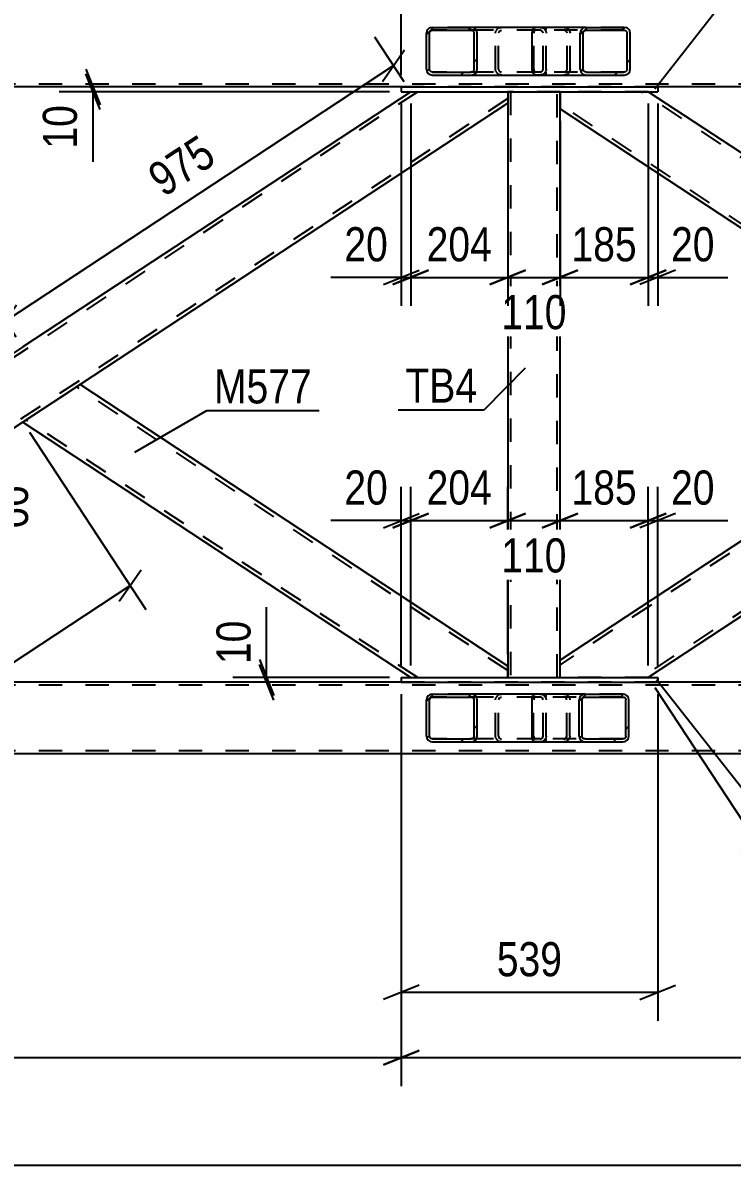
# Model space of a CAD drawing. Header units: millimetres. Extents: x -808 to 381, y -747 to 94.
# Drawn here: x -227 to -167.4, y -474.7 to -378.7 of the extents above; entities that cross this region are included whole.
import ezdxf

# ---------------------------------------------------------------- set-up
doc = ezdxf.new("R2010")
doc.units = ezdxf.units.MM
doc.linetypes.add('DXK_LINE_DOT2', pattern=[3.9198, 1.9599, -1.9599])
doc.styles.add('Arial Narrow', font='ARIALN.TTF', dxfattribs={"height": 0.2})

# ---------------------------------------------------------------- blocks, each defined once
blk = doc.blocks.new('Part-232923327-73537 - 73514')
at = {"color": 7, "linetype": 'DXK_LINE_DOT2'}
for p, q in [((-108.692, -384.524), (-181.86, -432.652)), ((-100.248, -384.524), (-175.044, -433.723)), ((-99.666, -384.524), (-109.274, -384.524)), ((-141.868, -405.964), (-146.672, -409.123)), ((-137.064, -409.123), (-141.868, -412.283)), ((-181.86, -433.723), (-181.86, -432.269)), ((-174.462, -433.723), (-181.86, -433.723))]:
    blk.add_line(p, q, dxfattribs=at)
at = {"color": 2, "linetype": 'Continuous'}
for p, q in [((-109.274, -384.524), (-141.868, -405.964)), ((-99.666, -384.524), (-137.064, -409.123)), ((-146.672, -409.123), (-181.86, -432.269)), ((-141.868, -412.283), (-174.462, -433.723))]:
    blk.add_line(p, q, dxfattribs=at)
blk = doc.blocks.new('Part-232923327-73517 - 73514')
at = {"linetype": 'Continuous'}
h = blk.add_hatch(dxfattribs=at)
h.set_pattern_fill('', scale=0.7, style=0, pattern_type=0)
h.set_pattern_definition([(45, (-180.129, -382.8273), (-1.57154, 1.57154), [])])
h.paths.add_polyline_path([(-180.167, -382.644), (-180.129, -382.827), (-180.02, -382.983), (-179.857, -383.087), (-179.664, -383.124), (-176.475, -383.124), (-176.282, -383.087), (-176.119, -382.983), (-176.009, -382.827), (-175.971, -382.644), (-175.971, -379.604), (-176.009, -379.42), (-176.119, -379.264), (-176.282, -379.16), (-176.475, -379.124), (-179.664, -379.124), (-179.857, -379.16), (-180.02, -379.264), (-180.129, -379.42), (-180.167, -379.604)])
h.paths.add_polyline_path([(-179.896, -379.512), (-179.842, -379.434), (-179.76, -379.382), (-179.664, -379.364), (-176.475, -379.364), (-176.378, -379.382), (-176.297, -379.434), (-176.242, -379.512), (-176.223, -379.604), (-176.223, -382.644), (-176.242, -382.735), (-176.297, -382.813), (-176.378, -382.865), (-176.475, -382.884), (-179.664, -382.884), (-179.76, -382.865), (-179.842, -382.813), (-179.896, -382.735), (-179.916, -382.644), (-179.916, -379.604)])
at = {"color": 2, "linetype": 'Continuous'}
for p, q in [((-184.201, -379.604), (-184.181, -379.42)), ((-184.201, -382.644), (-184.201, -379.604)), ((-184.181, -379.42), (-184.123, -379.264)), ((-184.123, -379.264), (-184.035, -379.16)), ((-184.035, -379.16), (-183.932, -379.124)), ((-179.664, -379.124), (-183.932, -379.124)), ((-180.129, -379.42), (-180.167, -379.604)), ((-180.167, -382.644), (-180.167, -379.604)), ((-179.916, -379.604), (-179.896, -379.512)), ((-179.916, -382.644), (-179.916, -379.604)), ((-179.896, -379.512), (-179.842, -379.434)), ((-179.664, -379.124), (-179.857, -379.16)), ((-179.842, -379.434), (-179.76, -379.382)), ((-179.76, -379.382), (-179.664, -379.364)), ((-179.664, -379.124), (-176.475, -379.124)), ((-179.664, -379.364), (-176.475, -379.364)), ((-176.282, -379.16), (-176.475, -379.124)), ((-176.475, -379.364), (-176.378, -379.382)), ((-176.378, -379.382), (-176.297, -379.434)), ((-176.297, -379.434), (-176.242, -379.512)), ((-176.242, -379.512), (-176.223, -379.604)), ((-176.223, -382.644), (-176.223, -379.604)), ((-175.971, -379.604), (-176.009, -379.42)), ((-175.971, -382.644), (-175.971, -379.604)), ((-184.181, -382.827), (-184.201, -382.644)), ((-180.167, -382.644), (-180.129, -382.827)), ((-179.896, -382.735), (-179.916, -382.644)), ((-179.842, -382.813), (-179.896, -382.735)), ((-176.242, -382.735), (-176.297, -382.813)), ((-176.223, -382.644), (-176.242, -382.735)), ((-176.009, -382.827), (-175.971, -382.644)), ((-184.123, -382.983), (-184.181, -382.827)), ((-184.035, -383.087), (-184.123, -382.983)), ((-183.932, -383.124), (-184.035, -383.087)), ((-183.932, -383.124), (-179.664, -383.124)), ((-179.857, -383.087), (-179.664, -383.124)), ((-179.76, -382.865), (-179.842, -382.813)), ((-179.664, -382.884), (-179.76, -382.865)), ((-179.664, -382.884), (-176.475, -382.884)), ((-179.664, -383.124), (-176.475, -383.124)), ((-176.378, -382.865), (-176.475, -382.884)), ((-176.475, -383.124), (-176.282, -383.087)), ((-176.297, -382.813), (-176.378, -382.865))]:
    blk.add_line(p, q, dxfattribs=at)
at = {"color": 7, "linetype": 'DXK_LINE_DOT2'}
for p, q in [((-184.057, -379.512), (-184.067, -379.604)), ((-184.067, -382.644), (-184.067, -379.604)), ((-184.028, -379.434), (-184.057, -379.512)), ((-183.984, -379.382), (-184.028, -379.434)), ((-183.932, -379.364), (-183.984, -379.382)), ((-176.475, -379.364), (-183.932, -379.364)), ((-183.035, -379.364), (-183.035, -379.124)), ((-181.525, -379.124), (-181.333, -379.16)), ((-181.429, -379.382), (-181.525, -379.364)), ((-181.347, -379.434), (-181.429, -379.382)), ((-181.293, -379.512), (-181.347, -379.434)), ((-181.273, -379.604), (-181.293, -379.512)), ((-181.273, -382.644), (-181.273, -379.604)), ((-181.06, -379.42), (-181.022, -379.604)), ((-181.022, -382.644), (-181.022, -379.604)), ((-176.475, -379.124), (-179.664, -379.124)), ((-184.067, -382.644), (-184.057, -382.735)), ((-184.057, -382.735), (-184.028, -382.813)), ((-181.347, -382.813), (-181.293, -382.735)), ((-181.293, -382.735), (-181.273, -382.644)), ((-181.022, -382.644), (-181.06, -382.827)), ((-184.028, -382.813), (-183.984, -382.865)), ((-183.984, -382.865), (-183.932, -382.884)), ((-176.475, -382.884), (-183.932, -382.884)), ((-183.035, -383.124), (-183.035, -382.884)), ((-181.525, -382.884), (-181.429, -382.865)), ((-181.333, -383.087), (-181.525, -383.124)), ((-181.429, -382.865), (-181.347, -382.813)), ((-179.664, -383.124), (-176.475, -383.124))]:
    blk.add_line(p, q, dxfattribs=at)
for centre, start, end in [((-181.51, -379.619), 23.89515, 68.84869), ((-181.51, -382.628), 291.15132, 336.10486)]:
    blk.add_arc(centre, 0.492, start, end, dxfattribs=at)
at = {"color": 2, "linetype": 'Continuous'}
for centre, start, end in [((-179.679, -379.619), 111.15132, 156.10486), ((-176.46, -379.619), 23.89515, 68.84869), ((-179.679, -382.628), 203.89515, 248.84869), ((-176.46, -382.628), 291.15132, 336.10486)]:
    blk.add_arc(centre, 0.492, start, end, dxfattribs=at)
blk = doc.blocks.new('Part-232923327-73518 - 73514')
at = {"linetype": 'Continuous'}
h = blk.add_hatch(dxfattribs=at)
h.set_pattern_fill('', scale=0.7, style=0, pattern_type=0)
h.set_pattern_definition([(45, (-193.0496, -382.8273), (-1.57154, 1.57154), [])])
h.paths.add_polyline_path([(-193.088, -382.644), (-193.05, -382.827), (-192.939, -382.983), (-192.773, -383.087), (-192.578, -383.124), (-189.343, -383.124), (-189.147, -383.087), (-188.981, -382.983), (-188.871, -382.827), (-188.832, -382.644), (-188.832, -379.604), (-188.871, -379.42), (-188.981, -379.264), (-189.147, -379.16), (-189.343, -379.124), (-192.578, -379.124), (-192.773, -379.16), (-192.939, -379.264), (-193.05, -379.42), (-193.088, -379.604)])
h.paths.add_polyline_path([(-192.814, -379.512), (-192.758, -379.434), (-192.675, -379.382), (-192.578, -379.364), (-189.343, -379.364), (-189.245, -379.382), (-189.162, -379.434), (-189.107, -379.512), (-189.087, -379.604), (-189.087, -382.644), (-189.107, -382.735), (-189.162, -382.813), (-189.245, -382.865), (-189.343, -382.884), (-192.578, -382.884), (-192.675, -382.865), (-192.758, -382.813), (-192.814, -382.735), (-192.833, -382.644), (-192.833, -379.604)])
at = {"color": 2, "linetype": 'Continuous'}
for p, q in [((-193.05, -379.42), (-193.088, -379.604)), ((-193.088, -382.644), (-193.088, -379.604)), ((-192.833, -379.604), (-192.814, -379.512)), ((-192.833, -382.644), (-192.833, -379.604)), ((-192.814, -379.512), (-192.758, -379.434)), ((-192.578, -379.124), (-192.773, -379.16)), ((-192.758, -379.434), (-192.675, -379.382)), ((-192.675, -379.382), (-192.578, -379.364)), ((-192.578, -379.124), (-189.343, -379.124)), ((-192.578, -379.364), (-189.343, -379.364)), ((-183.932, -379.124), (-189.343, -379.124)), ((-189.147, -379.16), (-189.343, -379.124)), ((-189.343, -379.364), (-189.245, -379.382)), ((-189.245, -379.382), (-189.162, -379.434)), ((-189.162, -379.434), (-189.107, -379.512)), ((-189.107, -379.512), (-189.087, -379.604)), ((-189.087, -382.644), (-189.087, -379.604)), ((-188.832, -379.604), (-188.871, -379.42)), ((-188.832, -382.644), (-188.832, -379.604)), ((-193.088, -382.644), (-193.05, -382.827)), ((-192.814, -382.735), (-192.833, -382.644)), ((-192.758, -382.813), (-192.814, -382.735)), ((-189.107, -382.735), (-189.162, -382.813)), ((-189.087, -382.644), (-189.107, -382.735)), ((-188.871, -382.827), (-188.832, -382.644)), ((-192.773, -383.087), (-192.578, -383.124)), ((-192.675, -382.865), (-192.758, -382.813)), ((-192.578, -382.884), (-192.675, -382.865)), ((-192.578, -382.884), (-189.343, -382.884)), ((-192.578, -383.124), (-189.343, -383.124)), ((-189.245, -382.865), (-189.343, -382.884)), ((-189.343, -383.124), (-189.147, -383.087)), ((-189.343, -383.124), (-183.932, -383.124)), ((-189.162, -382.813), (-189.245, -382.865))]:
    blk.add_line(p, q, dxfattribs=at)
at = {"color": 7, "linetype": 'DXK_LINE_DOT2'}
for p, q in [((-189.343, -379.124), (-192.578, -379.124)), ((-183.546, -379.364), (-192.578, -379.364)), ((-187.291, -379.604), (-187.253, -379.42)), ((-187.291, -382.644), (-187.291, -379.604)), ((-187.017, -379.512), (-187.036, -379.604)), ((-187.036, -382.644), (-187.036, -379.604)), ((-186.961, -379.434), (-187.017, -379.512)), ((-186.976, -379.16), (-186.781, -379.124)), ((-186.961, -379.434), (-186.939, -379.42)), ((-186.939, -379.42), (-186.878, -379.382)), ((-186.878, -379.382), (-186.781, -379.364)), ((-183.546, -379.124), (-183.932, -379.124)), ((-183.546, -379.124), (-183.35, -379.16)), ((-183.448, -379.382), (-183.546, -379.364)), ((-183.365, -379.434), (-183.448, -379.382)), ((-183.31, -379.512), (-183.365, -379.434)), ((-183.29, -379.604), (-183.31, -379.512)), ((-183.29, -382.644), (-183.29, -379.604)), ((-183.074, -379.42), (-183.035, -379.604)), ((-183.035, -382.644), (-183.035, -379.604)), ((-187.253, -382.827), (-187.291, -382.644)), ((-187.036, -382.644), (-187.017, -382.735)), ((-187.017, -382.735), (-186.961, -382.813)), ((-183.365, -382.813), (-183.31, -382.735)), ((-183.31, -382.735), (-183.29, -382.644)), ((-183.035, -382.644), (-183.074, -382.827)), ((-183.546, -382.884), (-192.578, -382.884)), ((-192.578, -383.124), (-189.343, -383.124)), ((-186.781, -383.124), (-186.976, -383.087)), ((-186.961, -382.813), (-186.939, -382.827)), ((-186.939, -382.827), (-186.878, -382.865)), ((-186.878, -382.865), (-186.781, -382.884)), ((-183.546, -383.124), (-183.932, -383.124)), ((-183.546, -382.884), (-183.448, -382.865)), ((-183.35, -383.087), (-183.546, -383.124)), ((-183.448, -382.865), (-183.365, -382.813))]:
    blk.add_line(p, q, dxfattribs=at)
at = {"color": 2, "linetype": 'Continuous'}
for centre, start, end in [((-192.597, -379.624), 110.75832, 155.68005), ((-189.323, -379.624), 24.31996, 69.24169), ((-192.597, -382.623), 204.31996, 249.24169), ((-189.323, -382.623), 290.75832, 335.68005)]:
    blk.add_arc(centre, 0.496, start, end, dxfattribs=at)
at = {"color": 7, "linetype": 'DXK_LINE_DOT2'}
for centre, start, end in [((-186.8, -379.624), 110.75832, 155.68005), ((-183.526, -379.624), 24.31996, 69.24169), ((-186.8, -382.623), 204.31996, 249.24169), ((-183.526, -382.623), 290.75832, 335.68005)]:
    blk.add_arc(centre, 0.496, start, end, dxfattribs=at)
blk = doc.blocks.new('Part-232923327-73522 - 73514')
at = {"linetype": 'Continuous'}
h = blk.add_hatch(dxfattribs=at)
h.set_pattern_fill('', scale=0.7, style=0, pattern_type=0)
h.set_pattern_definition([(45, (-180.2287, -438.8263), (-1.57154, 1.57154), [])])
h.paths.add_polyline_path([(-180.267, -438.643), (-180.229, -438.826), (-180.12, -438.982), (-179.957, -439.086), (-179.764, -439.123), (-176.58, -439.123), (-176.388, -439.086), (-176.224, -438.982), (-176.115, -438.826), (-176.077, -438.643), (-176.077, -435.603), (-176.115, -435.419), (-176.224, -435.263), (-176.388, -435.159), (-176.58, -435.123), (-179.764, -435.123), (-179.957, -435.159), (-180.12, -435.263), (-180.229, -435.419), (-180.267, -435.603)])
h.paths.add_polyline_path([(-179.996, -435.511), (-179.942, -435.433), (-179.86, -435.381), (-179.764, -435.363), (-176.58, -435.363), (-176.484, -435.381), (-176.402, -435.433), (-176.348, -435.511), (-176.329, -435.603), (-176.329, -438.643), (-176.348, -438.734), (-176.402, -438.812), (-176.484, -438.864), (-176.58, -438.883), (-179.764, -438.883), (-179.86, -438.864), (-179.942, -438.812), (-179.996, -438.734), (-180.016, -438.643), (-180.016, -435.603)])
at = {"color": 2, "linetype": 'Continuous'}
for p, q in [((-184.218, -435.603), (-184.197, -435.419)), ((-184.197, -435.419), (-184.139, -435.263)), ((-184.139, -435.263), (-184.051, -435.159)), ((-184.051, -435.159), (-183.947, -435.123)), ((-179.764, -435.123), (-183.947, -435.123)), ((-180.229, -435.419), (-180.267, -435.603)), ((-180.016, -435.603), (-179.996, -435.511)), ((-179.996, -435.511), (-179.942, -435.433)), ((-179.764, -435.123), (-179.957, -435.159)), ((-179.942, -435.433), (-179.86, -435.381)), ((-179.86, -435.381), (-179.764, -435.363)), ((-179.764, -435.123), (-176.58, -435.123)), ((-179.764, -435.363), (-176.58, -435.363)), ((-176.388, -435.159), (-176.58, -435.123)), ((-176.58, -435.363), (-176.484, -435.381)), ((-176.484, -435.381), (-176.402, -435.433)), ((-176.402, -435.433), (-176.348, -435.511)), ((-176.348, -435.511), (-176.329, -435.603)), ((-176.077, -435.603), (-176.115, -435.419)), ((-184.218, -438.643), (-184.218, -435.603)), ((-180.267, -438.643), (-180.267, -435.603)), ((-180.016, -438.643), (-180.016, -435.603)), ((-176.329, -438.643), (-176.329, -435.603)), ((-176.077, -438.643), (-176.077, -435.603)), ((-184.197, -438.826), (-184.218, -438.643)), ((-184.139, -438.982), (-184.197, -438.826)), ((-184.051, -439.086), (-184.139, -438.982)), ((-183.947, -439.123), (-184.051, -439.086)), ((-183.947, -439.123), (-179.764, -439.123)), ((-180.267, -438.643), (-180.229, -438.826)), ((-179.996, -438.734), (-180.016, -438.643)), ((-179.942, -438.812), (-179.996, -438.734)), ((-179.957, -439.086), (-179.764, -439.123)), ((-179.86, -438.864), (-179.942, -438.812)), ((-179.764, -438.883), (-179.86, -438.864)), ((-179.764, -438.883), (-176.58, -438.883)), ((-179.764, -439.123), (-176.58, -439.123)), ((-176.484, -438.864), (-176.58, -438.883)), ((-176.58, -439.123), (-176.388, -439.086)), ((-176.402, -438.812), (-176.484, -438.864)), ((-176.348, -438.734), (-176.402, -438.812)), ((-176.329, -438.643), (-176.348, -438.734)), ((-176.115, -438.826), (-176.077, -438.643))]:
    blk.add_line(p, q, dxfattribs=at)
at = {"color": 7, "linetype": 'DXK_LINE_DOT2'}
for p, q in [((-184.072, -435.511), (-184.083, -435.603)), ((-184.043, -435.433), (-184.072, -435.511)), ((-183.999, -435.381), (-184.043, -435.433)), ((-183.947, -435.363), (-183.999, -435.381)), ((-176.58, -435.363), (-183.947, -435.363)), ((-183.035, -435.363), (-183.035, -435.123)), ((-181.544, -435.123), (-181.352, -435.159)), ((-181.448, -435.381), (-181.544, -435.363)), ((-181.366, -435.433), (-181.448, -435.381)), ((-181.312, -435.511), (-181.366, -435.433)), ((-181.293, -435.603), (-181.312, -435.511)), ((-181.08, -435.419), (-181.041, -435.603)), ((-176.58, -435.123), (-179.764, -435.123)), ((-184.083, -438.643), (-184.083, -435.603)), ((-181.293, -438.643), (-181.293, -435.603)), ((-181.041, -438.643), (-181.041, -435.603)), ((-184.083, -438.643), (-184.072, -438.734)), ((-184.072, -438.734), (-184.043, -438.812)), ((-184.043, -438.812), (-183.999, -438.864)), ((-183.999, -438.864), (-183.947, -438.883)), ((-176.58, -438.883), (-183.947, -438.883)), ((-183.035, -439.123), (-183.035, -438.883)), ((-181.544, -438.883), (-181.448, -438.864)), ((-181.352, -439.086), (-181.544, -439.123)), ((-181.448, -438.864), (-181.366, -438.812)), ((-181.366, -438.812), (-181.312, -438.734)), ((-181.312, -438.734), (-181.293, -438.643)), ((-181.041, -438.643), (-181.08, -438.826)), ((-179.764, -439.123), (-176.58, -439.123))]:
    blk.add_line(p, q, dxfattribs=at)
for centre, start, end in [((-181.53, -435.618), 23.84941, 68.80591), ((-181.53, -438.627), 291.1941, 336.1506)]:
    blk.add_arc(centre, 0.492, start, end, dxfattribs=at)
at = {"color": 2, "linetype": 'Continuous'}
for centre, start, end in [((-179.779, -435.618), 111.1941, 156.1506), ((-176.565, -435.618), 23.84941, 68.80591), ((-179.779, -438.627), 203.84941, 248.80591), ((-176.565, -438.627), 291.1941, 336.1506)]:
    blk.add_arc(centre, 0.492, start, end, dxfattribs=at)
blk = doc.blocks.new('Part-232923327-73603 - 73514')
at = {"color": 7, "linetype": 'DXK_LINE_DOT2'}
for p, q in [((-181.86, -384.524), (-181.86, -385.978)), ((-174.463, -384.524), (-181.86, -384.524)), ((-142.159, -406.155), (-175.045, -384.524)), ((-146.381, -408.932), (-181.86, -385.595)), ((-141.913, -405.993), (-142.451, -406.347)), ((-146.381, -408.932), (-146.359, -408.917))]:
    blk.add_line(p, q, dxfattribs=at)
at = {"color": 2, "linetype": 'Continuous'}
for p, q in [((-141.868, -405.964), (-174.463, -384.524)), ((-181.86, -385.978), (-146.672, -409.123)), ((-142.451, -406.347), (-146.672, -409.123)), ((-141.868, -405.964), (-142.451, -406.347))]:
    blk.add_line(p, q, dxfattribs=at)
blk = doc.blocks.new('Part-232923327-73539 - 73514')
at = {"color": 7, "linetype": 'DXK_LINE_DOT2'}
for p, q in [((-193.826, -384.524), (-268.622, -433.723)), ((-194.408, -384.524), (-186.26, -384.524)), ((-186.26, -384.524), (-186.26, -385.484)), ((-186.26, -385.101), (-260.178, -433.723)), ((-227.003, -405.964), (-231.807, -409.123)), ((-222.199, -409.123), (-227.003, -412.283)), ((-259.596, -433.723), (-269.204, -433.723))]:
    blk.add_line(p, q, dxfattribs=at)
at = {"color": 2, "linetype": 'Continuous'}
for p, q in [((-194.408, -384.524), (-227.003, -405.964)), ((-186.26, -385.484), (-222.199, -409.123)), ((-231.807, -409.123), (-269.204, -433.723)), ((-227.003, -412.283), (-259.596, -433.723))]:
    blk.add_line(p, q, dxfattribs=at)
blk = doc.blocks.new('Part-232923327-73540 - 73514')
at = {"color": 2, "linetype": 'Continuous'}
for p, q in [((-222.781, -409.506), (-227.003, -412.283)), ((-222.199, -409.123), (-222.781, -409.506)), ((-186.26, -432.763), (-222.199, -409.123)), ((-227.003, -412.283), (-194.409, -433.723))]:
    blk.add_line(p, q, dxfattribs=at)
at = {"color": 7, "linetype": 'DXK_LINE_DOT2'}
for p, q in [((-186.26, -433.146), (-222.49, -409.315)), ((-226.711, -412.092), (-226.689, -412.077)), ((-193.827, -433.723), (-226.711, -412.092)), ((-186.26, -433.723), (-186.26, -432.763)), ((-194.409, -433.723), (-186.26, -433.723))]:
    blk.add_line(p, q, dxfattribs=at)
blk = doc.blocks.new('Part-232923327-73551 - 73514')
at = {"color": 2, "linetype": 'Continuous'}
for p, q in [((-186.26, -384.524), (-186.26, -433.723)), ((-181.86, -433.723), (-181.86, -384.524))]:
    blk.add_line(p, q, dxfattribs=at)
at = {"color": 7, "linetype": 'DXK_LINE_DOT2'}
for p, q in [((-181.86, -384.524), (-186.26, -384.524)), ((-186.02, -384.524), (-186.02, -433.723)), ((-182.1, -433.723), (-182.1, -384.524)), ((-186.26, -433.723), (-181.86, -433.723))]:
    blk.add_line(p, q, dxfattribs=at)
blk = doc.blocks.new('Part-232923327-73625 - 73514')
at = {"color": 2, "linetype": 'Continuous'}
for p, q in [((-195.208, -384.124), (-195.208, -384.524)), ((-195.208, -384.124), (-173.663, -384.124)), ((-195.208, -384.524), (-173.663, -384.524)), ((-173.663, -384.124), (-173.663, -384.524))]:
    blk.add_line(p, q, dxfattribs=at)
blk = doc.blocks.new('Part-232923327-73566 - 73514')
at = {"linetype": 'Continuous'}
h = blk.add_hatch(dxfattribs=at)
h.set_pattern_fill('', scale=0.7, style=0, pattern_type=0)
h.set_pattern_definition([(45, (-193.0494, -438.8263), (-1.57154, 1.57154), [])])
h.paths.add_polyline_path([(-193.088, -438.643), (-193.049, -438.826), (-192.939, -438.982), (-192.773, -439.086), (-192.577, -439.123), (-189.342, -439.123), (-189.147, -439.086), (-188.981, -438.982), (-188.87, -438.826), (-188.832, -438.643), (-188.832, -435.603), (-188.87, -435.419), (-188.981, -435.263), (-189.147, -435.159), (-189.342, -435.123), (-192.577, -435.123), (-192.773, -435.159), (-192.939, -435.263), (-193.049, -435.419), (-193.088, -435.603)])
h.paths.add_polyline_path([(-192.813, -435.511), (-192.758, -435.433), (-192.675, -435.381), (-192.577, -435.363), (-189.342, -435.363), (-189.245, -435.381), (-189.162, -435.433), (-189.106, -435.511), (-189.087, -435.603), (-189.087, -438.643), (-189.106, -438.734), (-189.162, -438.812), (-189.245, -438.864), (-189.342, -438.883), (-192.577, -438.883), (-192.675, -438.864), (-192.758, -438.812), (-192.813, -438.734), (-192.833, -438.643), (-192.833, -435.603)])
at = {"color": 2, "linetype": 'Continuous'}
for p, q in [((-193.049, -435.419), (-193.088, -435.603)), ((-192.833, -435.603), (-192.813, -435.511)), ((-192.813, -435.511), (-192.758, -435.433)), ((-192.577, -435.123), (-192.773, -435.159)), ((-192.758, -435.433), (-192.675, -435.381)), ((-192.675, -435.381), (-192.577, -435.363)), ((-192.577, -435.123), (-189.342, -435.123)), ((-192.577, -435.363), (-189.342, -435.363)), ((-183.947, -435.123), (-189.342, -435.123)), ((-189.147, -435.159), (-189.342, -435.123)), ((-189.342, -435.363), (-189.245, -435.381)), ((-189.245, -435.381), (-189.162, -435.433)), ((-189.162, -435.433), (-189.106, -435.511)), ((-189.106, -435.511), (-189.087, -435.603)), ((-188.832, -435.603), (-188.87, -435.419)), ((-193.088, -438.643), (-193.088, -435.603)), ((-192.833, -438.643), (-192.833, -435.603)), ((-189.087, -438.643), (-189.087, -435.603)), ((-188.832, -438.643), (-188.832, -435.603)), ((-193.088, -438.643), (-193.049, -438.826)), ((-192.813, -438.734), (-192.833, -438.643)), ((-192.758, -438.812), (-192.813, -438.734)), ((-192.773, -439.086), (-192.577, -439.123)), ((-192.675, -438.864), (-192.758, -438.812)), ((-192.577, -438.883), (-192.675, -438.864)), ((-192.577, -438.883), (-189.342, -438.883)), ((-192.577, -439.123), (-189.342, -439.123)), ((-189.245, -438.864), (-189.342, -438.883)), ((-189.342, -439.123), (-189.147, -439.086)), ((-189.342, -439.123), (-183.947, -439.123)), ((-189.162, -438.812), (-189.245, -438.864)), ((-189.106, -438.734), (-189.162, -438.812)), ((-189.087, -438.643), (-189.106, -438.734)), ((-188.87, -438.826), (-188.832, -438.643))]:
    blk.add_line(p, q, dxfattribs=at)
at = {"color": 7, "linetype": 'DXK_LINE_DOT2'}
for p, q in [((-189.342, -435.123), (-192.577, -435.123)), ((-183.546, -435.363), (-192.577, -435.363)), ((-187.292, -435.603), (-187.253, -435.419)), ((-187.017, -435.511), (-187.036, -435.603)), ((-186.961, -435.433), (-187.017, -435.511)), ((-186.976, -435.159), (-186.781, -435.123)), ((-186.961, -435.433), (-186.939, -435.419)), ((-186.939, -435.419), (-186.879, -435.381)), ((-186.879, -435.381), (-186.781, -435.363)), ((-183.546, -435.123), (-183.947, -435.123)), ((-183.546, -435.123), (-183.35, -435.159)), ((-183.448, -435.381), (-183.546, -435.363)), ((-183.365, -435.433), (-183.448, -435.381)), ((-183.31, -435.511), (-183.365, -435.433)), ((-183.29, -435.603), (-183.31, -435.511)), ((-183.074, -435.419), (-183.035, -435.603)), ((-187.292, -438.643), (-187.292, -435.603)), ((-187.036, -438.643), (-187.036, -435.603)), ((-183.29, -438.643), (-183.29, -435.603)), ((-183.035, -438.643), (-183.035, -435.603)), ((-183.546, -438.883), (-192.577, -438.883)), ((-192.577, -439.123), (-189.342, -439.123)), ((-187.253, -438.826), (-187.292, -438.643)), ((-187.036, -438.643), (-187.017, -438.734)), ((-187.017, -438.734), (-186.961, -438.812)), ((-186.781, -439.123), (-186.976, -439.086)), ((-186.961, -438.812), (-186.939, -438.826)), ((-186.939, -438.826), (-186.879, -438.864)), ((-186.879, -438.864), (-186.781, -438.883)), ((-183.546, -439.123), (-183.947, -439.123)), ((-183.546, -438.883), (-183.448, -438.864)), ((-183.35, -439.086), (-183.546, -439.123)), ((-183.448, -438.864), (-183.365, -438.812)), ((-183.365, -438.812), (-183.31, -438.734)), ((-183.31, -438.734), (-183.29, -438.643)), ((-183.035, -438.643), (-183.074, -438.826))]:
    blk.add_line(p, q, dxfattribs=at)
at = {"color": 2, "linetype": 'Continuous'}
for centre, start, end in [((-192.597, -435.623), 110.75832, 155.68005), ((-189.323, -435.623), 24.31996, 69.24169), ((-192.597, -438.622), 204.31996, 249.24169), ((-189.323, -438.622), 290.75832, 335.68005)]:
    blk.add_arc(centre, 0.496, start, end, dxfattribs=at)
at = {"color": 7, "linetype": 'DXK_LINE_DOT2'}
for centre, start, end in [((-186.8, -435.623), 110.75832, 155.68005), ((-183.526, -435.623), 24.31996, 69.24169), ((-186.8, -438.622), 204.31996, 249.24169), ((-183.526, -438.622), 290.75832, 335.68005)]:
    blk.add_arc(centre, 0.496, start, end, dxfattribs=at)
blk = doc.blocks.new('Part-232923327-73638 - 73514')
at = {"color": 2, "linetype": 'Continuous'}
for p, q in [((-195.209, -433.723), (-195.209, -434.123)), ((-195.209, -433.723), (-173.662, -433.723)), ((-195.209, -434.123), (-173.662, -434.123)), ((-173.662, -433.723), (-173.662, -434.123))]:
    blk.add_line(p, q, dxfattribs=at)
blk = doc.blocks.new('Part-232923327-73678 - 73514')
at = {"color": 7, "linetype": 'DXK_LINE_DOT2'}
for p, q in [((-82.585, -434.363), (-759.246, -434.363)), ((-173.662, -434.123), (-195.209, -434.123)), ((-82.585, -439.883), (-759.246, -439.883))]:
    blk.add_line(p, q, dxfattribs=at)
at = {"color": 2, "linetype": 'Continuous'}
for p, q in [((-195.209, -434.123), (-258.796, -434.123)), ((-110.075, -434.123), (-173.662, -434.123)), ((-82.585, -440.123), (-755.246, -440.123))]:
    blk.add_line(p, q, dxfattribs=at)
blk = doc.blocks.new('Part-232923327-73679 - 73514')
at = {"color": 7, "linetype": 'DXK_LINE_DOT2'}
for p, q in [((-82.585, -383.884), (-752.861, -383.884)), ((-173.663, -384.124), (-195.208, -384.124))]:
    blk.add_line(p, q, dxfattribs=at)
at = {"color": 2, "linetype": 'Continuous'}
for p, q in [((-195.208, -384.124), (-258.797, -384.124)), ((-110.074, -384.124), (-173.663, -384.124))]:
    blk.add_line(p, q, dxfattribs=at)
blk = doc.blocks.new('StraightDimension-232923327-101153 - 73514')
at = {"color": 7, "linetype": 'Continuous'}
for p, q in [((-195.208, -385.524), (-195.208, -402.52)), ((-194.408, -385.524), (-194.408, -402.52)), ((-196.708, -400.72), (-193.708, -399.52)), ((-192.908, -399.52), (-195.908, -400.72)), ((-195.208, -400.12), (-201.114, -400.12)), ((-195.208, -400.12), (-201.114, -400.12)), ((-195.208, -400.12), (-194.408, -400.12))]:
    blk.add_line(p, q, dxfattribs=at)
at = {"color": 0}
blk.add_wipeout([(-195.733, -399.37), (-195.733, -395.17), (-200.589, -395.17), (-200.589, -399.37)], dxfattribs=at)
at = {"color": 3, "style": 'Arial Narrow'}
blk.add_text('20', height=2.8633, dxfattribs=at).set_placement((-199.989, -398.77))
blk = doc.blocks.new('StraightDimension-232923327-97285 - 73514')
at = {"color": 7, "linetype": 'Continuous'}
for p, q in [((-280.343, -435.123), (-280.343, -468.044)), ((-195.209, -435.123), (-195.209, -468.044)), ((-278.843, -465.044), (-281.843, -466.244)), ((-196.709, -466.244), (-193.709, -465.044)), ((-280.343, -465.644), (-195.209, -465.644))]:
    blk.add_line(p, q, dxfattribs=at)
at = {"color": 0}
blk.add_wipeout([(-233.52, -464.894), (-233.52, -460.694), (-242.033, -460.694), (-242.033, -464.894)], dxfattribs=at)
at = {"color": 3, "style": 'Arial Narrow'}
blk.add_text('2128', height=2.8633, dxfattribs=at).set_placement((-241.433, -464.294))
blk = doc.blocks.new('StraightDimension-232923327-101151 - 73514')
at = {"color": 7, "linetype": 'Continuous'}
for p, q in [((-186.26, -386.484), (-186.26, -402.97)), ((-181.86, -386.978), (-181.86, -402.97)), ((-187.76, -400.72), (-184.76, -399.52)), ((-180.36, -399.52), (-183.36, -400.72)), ((-186.26, -400.12), (-181.86, -400.12))]:
    blk.add_line(p, q, dxfattribs=at)
at = {"color": 0}
blk.add_wipeout([(-180.718, -405.07), (-180.718, -400.87), (-187.402, -400.87), (-187.402, -405.07)], dxfattribs=at)
at = {"color": 3, "style": 'Arial Narrow'}
blk.add_text('110', height=2.8633, dxfattribs=at).set_placement((-186.802, -404.47))
blk = doc.blocks.new('StraightDimension-232923327-100561 - 73514')
at = {"color": 7, "linetype": 'Continuous'}
for p, q in [((-206.522, -433.723), (-206.522, -427.816)), ((-206.522, -433.723), (-206.522, -427.816)), ((-207.122, -432.223), (-205.922, -435.223)), ((-205.922, -435.623), (-207.122, -432.623)), ((-196.209, -433.723), (-209.372, -433.723)), ((-196.209, -434.123), (-209.372, -434.123)), ((-206.522, -434.123), (-206.522, -433.723))]:
    blk.add_line(p, q, dxfattribs=at)
at = {"color": 0}
blk.add_wipeout([(-207.272, -428.341), (-211.472, -428.341), (-211.472, -433.198), (-207.272, -433.198)], dxfattribs=at)
at = {"color": 3, "style": 'Arial Narrow'}
blk.add_text('10', height=2.8633, rotation=90.00021, dxfattribs=at).set_placement((-207.872, -432.598))
blk = doc.blocks.new('StraightDimension-232923327-101213 - 73514')
at = {"color": 7, "linetype": 'Continuous'}
for p, q in [((-194.409, -432.723), (-194.409, -417.701)), ((-186.26, -431.763), (-186.26, -417.701)), ((-195.909, -421.151), (-192.909, -419.951)), ((-184.76, -419.951), (-187.76, -421.151)), ((-194.409, -420.551), (-186.26, -420.551))]:
    blk.add_line(p, q, dxfattribs=at)
at = {"color": 0}
blk.add_wipeout([(-186.992, -419.801), (-186.992, -415.601), (-193.677, -415.601), (-193.677, -419.801)], dxfattribs=at)
at = {"color": 3, "style": 'Arial Narrow'}
blk.add_text('204', height=2.8633, dxfattribs=at).set_placement((-193.077, -419.201))
blk = doc.blocks.new('StraightDimension-232923327-100887 - 73514')
at = {"color": 7, "linetype": 'Continuous'}
for p, q in [((-141.319, -413.119), (-131.792, -427.602)), ((-134.034, -426.923), (-132.187, -424.272)), ((-165.704, -447.037), (-133.111, -425.597)), ((-173.912, -434.558), (-164.385, -449.042)), ((-164.781, -445.711), (-166.628, -448.362))]:
    blk.add_line(p, q, dxfattribs=at)
at = {"color": 0}
blk.add_wipeout([(-147.027, -433.854), (-149.335, -430.345), (-154.92, -434.018), (-152.612, -437.527)], dxfattribs=at)
at = {"color": 3, "style": 'Arial Narrow'}
blk.add_text('975', height=2.8633, rotation=33.33468, dxfattribs=at).set_placement((-152.44, -436.696))
blk = doc.blocks.new('StraightDimension-232923327-101210 - 73514')
at = {"color": 7, "linetype": 'Continuous'}
for p, q in [((-174.462, -432.723), (-174.462, -417.701)), ((-173.662, -432.723), (-173.662, -417.701)), ((-175.962, -421.151), (-172.962, -419.951)), ((-172.162, -419.951), (-175.162, -421.151)), ((-174.462, -420.551), (-173.662, -420.551)), ((-173.662, -420.551), (-167.755, -420.551)), ((-173.662, -420.551), (-167.755, -420.551))]:
    blk.add_line(p, q, dxfattribs=at)
at = {"color": 0}
blk.add_wipeout([(-168.28, -419.801), (-168.28, -415.601), (-173.137, -415.601), (-173.137, -419.801)], dxfattribs=at)
at = {"color": 3, "style": 'Arial Narrow'}
blk.add_text('20', height=2.8633, dxfattribs=at).set_placement((-172.537, -419.201))
blk = doc.blocks.new('StraightDimension-232923327-97176 - 73514')
at = {"color": 7, "linetype": 'Continuous'}
for p, q in [((-195.208, -383.124), (-195.208, -344.735)), ((-110.074, -383.124), (-110.074, -344.735)), ((-193.708, -354.575), (-196.708, -355.775)), ((-111.574, -355.775), (-108.574, -354.575)), ((-195.208, -355.175), (-110.074, -355.175))]:
    blk.add_line(p, q, dxfattribs=at)
at = {"color": 0}
blk.add_wipeout([(-148.385, -354.425), (-148.385, -350.225), (-156.897, -350.225), (-156.897, -354.425)], dxfattribs=at)
at = {"color": 3, "style": 'Arial Narrow'}
blk.add_text('2128', height=2.8633, dxfattribs=at).set_placement((-156.297, -353.825))
at = {"color": 0, "linetype": 'Continuous'}
blk.add_wipeout([(-110.674, -344.135), (-114.874, -344.135), (-114.874, -354.475), (-110.674, -354.475)], dxfattribs=at)
at = {"color": 3, "linetype": 'Continuous', "style": 'Arial Narrow'}
blk.add_text('16070', height=2.8633, rotation=90.00021, dxfattribs=at).set_placement((-111.274, -353.875))
blk = doc.blocks.new('StraightDimension-232923327-97177 - 73514')
at = {"color": 7, "linetype": 'Continuous'}
for p, q in [((-280.342, -383.124), (-280.342, -344.735)), ((-195.208, -383.124), (-195.208, -344.735)), ((-278.842, -354.575), (-281.842, -355.775)), ((-196.708, -355.775), (-193.708, -354.575)), ((-280.342, -355.175), (-195.208, -355.175))]:
    blk.add_line(p, q, dxfattribs=at)
at = {"color": 0}
blk.add_wipeout([(-233.519, -354.425), (-233.519, -350.225), (-242.032, -350.225), (-242.032, -354.425)], dxfattribs=at)
at = {"color": 3, "style": 'Arial Narrow'}
blk.add_text('2128', height=2.8633, dxfattribs=at).set_placement((-241.432, -353.825))
at = {"color": 0, "linetype": 'Continuous'}
blk.add_wipeout([(-195.808, -344.135), (-200.008, -344.135), (-200.008, -354.475), (-195.808, -354.475)], dxfattribs=at)
at = {"color": 3, "linetype": 'Continuous', "style": 'Arial Narrow'}
blk.add_text('13941', height=2.8633, rotation=90.00021, dxfattribs=at).set_placement((-196.408, -353.875))
blk = doc.blocks.new('StraightDimension-232923327-97284 - 73514')
at = {"color": 7, "linetype": 'Continuous'}
for p, q in [((-195.209, -435.123), (-195.209, -468.044)), ((-110.075, -435.123), (-110.075, -468.044)), ((-193.709, -465.044), (-196.709, -466.244)), ((-111.575, -466.244), (-108.575, -465.044)), ((-195.209, -465.644), (-110.075, -465.644))]:
    blk.add_line(p, q, dxfattribs=at)
at = {"color": 0}
blk.add_wipeout([(-148.386, -464.894), (-148.386, -460.694), (-156.898, -460.694), (-156.898, -464.894)], dxfattribs=at)
at = {"color": 3, "style": 'Arial Narrow'}
blk.add_text('2128', height=2.8633, dxfattribs=at).set_placement((-156.298, -464.294))
blk = doc.blocks.new('StraightDimension-232923327-97538 - 73514')
at = {"color": 7, "linetype": 'Continuous'}
for p, q in [((-195.209, -435.123), (-195.209, -462.561)), ((-173.662, -435.123), (-173.662, -462.561)), ((-193.709, -459.561), (-196.709, -460.761)), ((-195.209, -460.161), (-173.662, -460.161)), ((-175.162, -460.761), (-172.162, -459.561))]:
    blk.add_line(p, q, dxfattribs=at)
at = {"color": 0}
blk.add_wipeout([(-181.093, -459.411), (-181.093, -455.211), (-187.778, -455.211), (-187.778, -459.411)], dxfattribs=at)
at = {"color": 3, "style": 'Arial Narrow'}
blk.add_text('539', height=2.8633, dxfattribs=at).set_placement((-187.178, -458.811))
blk = doc.blocks.new('StraightDimension-232923327-100463 - 73514')
at = {"color": 7, "linetype": 'Continuous'}
for p, q in [((-194.958, -383.688), (-197.416, -379.951)), ((-196.773, -383.657), (-194.926, -381.006)), ((-228.444, -403.772), (-195.85, -382.332)), ((-227.552, -405.128), (-230.01, -401.391)), ((-227.521, -402.446), (-229.368, -405.097))]:
    blk.add_line(p, q, dxfattribs=at)
at = {"color": 0}
blk.add_wipeout([(-209.767, -390.589), (-212.075, -387.08), (-217.66, -390.753), (-215.352, -394.262)], dxfattribs=at)
at = {"color": 3, "style": 'Arial Narrow'}
blk.add_text('975', height=2.8633, rotation=33.33468, dxfattribs=at).set_placement((-215.18, -393.431))
blk = doc.blocks.new('StraightDimension-232923327-100474 - 73514')
at = {"color": 7, "linetype": 'Continuous'}
for p, q in [((-226.453, -413.119), (-216.665, -427.999)), ((-218.908, -427.32), (-217.061, -424.668)), ((-250.577, -447.433), (-217.984, -425.994)), ((-259.046, -434.558), (-249.259, -449.438)), ((-249.654, -446.108), (-251.501, -448.759))]:
    blk.add_line(p, q, dxfattribs=at)
at = {"color": 0}
blk.add_wipeout([(-231.901, -434.25), (-234.209, -430.741), (-239.793, -434.415), (-237.485, -437.924)], dxfattribs=at)
at = {"color": 3, "style": 'Arial Narrow'}
blk.add_text('975', height=2.8633, rotation=33.33468, dxfattribs=at).set_placement((-237.314, -437.093))
blk = doc.blocks.new('StraightDimension-232923327-101214 - 73514')
at = {"color": 7, "linetype": 'Continuous'}
for p, q in [((-195.209, -432.723), (-195.209, -417.701)), ((-194.409, -432.723), (-194.409, -417.701)), ((-196.709, -421.151), (-193.709, -419.951)), ((-192.909, -419.951), (-195.909, -421.151)), ((-195.209, -420.551), (-201.115, -420.551)), ((-195.209, -420.551), (-201.115, -420.551)), ((-195.209, -420.551), (-194.409, -420.551))]:
    blk.add_line(p, q, dxfattribs=at)
at = {"color": 0}
blk.add_wipeout([(-195.734, -419.801), (-195.734, -415.601), (-200.59, -415.601), (-200.59, -419.801)], dxfattribs=at)
at = {"color": 3, "style": 'Arial Narrow'}
blk.add_text('20', height=2.8633, dxfattribs=at).set_placement((-199.99, -419.201))
blk = doc.blocks.new('StraightDimension-232923327-99026 - 73514')
at = {"color": 7, "linetype": 'Continuous'}
blk.add_line((-760.046, -474.677), (-63.3, -474.677), dxfattribs=at)
blk = doc.blocks.new('StraightDimension-232923327-101149 - 73514')
at = {"color": 7, "linetype": 'Continuous'}
for p, q in [((-174.463, -385.524), (-174.463, -402.52)), ((-173.663, -385.524), (-173.663, -402.52)), ((-175.963, -400.72), (-172.963, -399.52)), ((-172.163, -399.52), (-175.163, -400.72)), ((-174.463, -400.12), (-173.663, -400.12)), ((-173.663, -400.12), (-167.756, -400.12)), ((-173.663, -400.12), (-167.756, -400.12))]:
    blk.add_line(p, q, dxfattribs=at)
at = {"color": 0}
blk.add_wipeout([(-168.281, -399.37), (-168.281, -395.17), (-173.138, -395.17), (-173.138, -399.37)], dxfattribs=at)
at = {"color": 3, "style": 'Arial Narrow'}
blk.add_text('20', height=2.8633, dxfattribs=at).set_placement((-172.538, -398.77))
blk = doc.blocks.new('StraightDimension-232923327-101150 - 73514')
at = {"color": 7, "linetype": 'Continuous'}
for p, q in [((-174.463, -385.524), (-174.463, -402.52)), ((-181.86, -386.978), (-181.86, -402.52)), ((-183.36, -400.72), (-180.36, -399.52)), ((-172.963, -399.52), (-175.963, -400.72)), ((-181.86, -400.12), (-174.463, -400.12))]:
    blk.add_line(p, q, dxfattribs=at)
at = {"color": 0}
blk.add_wipeout([(-174.819, -399.37), (-174.819, -395.17), (-181.504, -395.17), (-181.504, -399.37)], dxfattribs=at)
at = {"color": 3, "style": 'Arial Narrow'}
blk.add_text('185', height=2.8633, dxfattribs=at).set_placement((-180.904, -398.77))
blk = doc.blocks.new('StraightDimension-232923327-101152 - 73514')
at = {"color": 7, "linetype": 'Continuous'}
for p, q in [((-194.408, -385.524), (-194.408, -402.52)), ((-186.26, -386.484), (-186.26, -402.52)), ((-195.908, -400.72), (-192.908, -399.52)), ((-184.76, -399.52), (-187.76, -400.72)), ((-194.408, -400.12), (-186.26, -400.12))]:
    blk.add_line(p, q, dxfattribs=at)
at = {"color": 0}
blk.add_wipeout([(-186.992, -399.37), (-186.992, -395.17), (-193.676, -395.17), (-193.676, -399.37)], dxfattribs=at)
at = {"color": 3, "style": 'Arial Narrow'}
blk.add_text('204', height=2.8633, dxfattribs=at).set_placement((-193.076, -398.77))
blk = doc.blocks.new('StraightDimension-232923327-101211 - 73514')
at = {"color": 7, "linetype": 'Continuous'}
for p, q in [((-181.86, -431.269), (-181.86, -417.701)), ((-174.462, -432.723), (-174.462, -417.701)), ((-183.36, -421.151), (-180.36, -419.951)), ((-172.962, -419.951), (-175.962, -421.151)), ((-181.86, -420.551), (-174.462, -420.551))]:
    blk.add_line(p, q, dxfattribs=at)
at = {"color": 0}
blk.add_wipeout([(-174.819, -419.801), (-174.819, -415.601), (-181.503, -415.601), (-181.503, -419.801)], dxfattribs=at)
at = {"color": 3, "style": 'Arial Narrow'}
blk.add_text('185', height=2.8633, dxfattribs=at).set_placement((-180.903, -419.201))
blk = doc.blocks.new('StraightDimension-232923327-101212 - 73514')
at = {"color": 7, "linetype": 'Continuous'}
for p, q in [((-186.26, -431.763), (-186.26, -418.151)), ((-181.86, -431.269), (-181.86, -418.151)), ((-187.76, -421.151), (-184.76, -419.951)), ((-180.36, -419.951), (-183.36, -421.151)), ((-186.26, -420.551), (-181.86, -420.551))]:
    blk.add_line(p, q, dxfattribs=at)
at = {"color": 0}
blk.add_wipeout([(-180.718, -425.501), (-180.718, -421.301), (-187.402, -421.301), (-187.402, -425.501)], dxfattribs=at)
at = {"color": 3, "style": 'Arial Narrow'}
blk.add_text('110', height=2.8633, dxfattribs=at).set_placement((-186.802, -424.901))
blk = doc.blocks.new('StraightDimension-232923327-105933 - 73514')
at = {"color": 7, "linetype": 'Continuous'}
for p, q in [((-221.708, -382.624), (-220.508, -385.624)), ((-220.508, -386.024), (-221.708, -383.024)), ((-196.208, -384.124), (-223.958, -384.124)), ((-196.208, -384.524), (-223.958, -384.524)), ((-221.108, -384.524), (-221.108, -384.124)), ((-221.108, -384.524), (-221.108, -390.43)), ((-221.108, -384.524), (-221.108, -390.43))]:
    blk.add_line(p, q, dxfattribs=at)
at = {"color": 0}
blk.add_wipeout([(-221.858, -385.049), (-226.058, -385.049), (-226.058, -389.905), (-221.858, -389.905)], dxfattribs=at)
at = {"color": 3, "style": 'Arial Narrow'}
blk.add_text('10', height=2.8633, rotation=90.00021, dxfattribs=at).set_placement((-222.458, -389.305))
blk = doc.blocks.new('AngleDimension-232923327-141958 - 73514')
at = {"color": 7, "linetype": 'Continuous'}
for p, q in [((-231.067, -414.957), (-244.601, -423.859)), ((-231.067, -414.957), (-231.067, -423.859)), ((-234.174, -417.001), (-244.601, -423.859)), ((-231.067, -423.859), (-244.601, -423.859))]:
    blk.add_line(p, q, dxfattribs=at)
at = {"color": 0}
for points in [[(-225.967, -416.98), (-230.167, -416.98), (-230.167, -421.836), (-225.967, -421.836)], [(-234.492, -428.959), (-234.492, -424.759), (-241.176, -424.759), (-241.176, -428.959)]]:
    blk.add_wipeout(points, dxfattribs=at)
at = {"color": 3, "style": 'Arial Narrow'}
blk.add_text('66', height=2.8633, rotation=90.00021, dxfattribs=at).set_placement((-226.567, -421.236))
blk.add_text('100', height=2.8633, dxfattribs=at).set_placement((-240.576, -428.359))
blk = doc.blocks.new('Mark-232923327-96558 - 73514')
at = {"color": 30, "linetype": 'Continuous'}
for p, q in [((-217.602, -414.803), (-211.54, -411.303)), ((-211.54, -411.303), (-202.117, -411.303))]:
    blk.add_line(p, q, dxfattribs=at)
at = {"color": 0}
blk.add_wipeout([(-202.717, -410.703), (-202.717, -407.703), (-210.94, -407.703), (-210.94, -410.703)], dxfattribs=at)
blk.add_wipeout([(-202.717, -410.703), (-202.717, -407.703), (-210.94, -407.703), (-210.94, -410.703)], dxfattribs=at)
at = {"color": 3, "style": 'Arial Narrow'}
blk.add_text('M577', height=2.8633, dxfattribs=at).set_placement((-210.94, -410.703))
blk = doc.blocks.new('Mark-232923327-96591 - 73514')
at = {"color": 30, "linetype": 'Continuous'}
for p in [(-184.791, -407.745), (-195.456, -411.238)]:
    blk.add_line(p, (-188.23, -411.238), dxfattribs=at)
at = {"color": 0}
blk.add_wipeout([(-188.83, -410.638), (-188.83, -407.638), (-194.856, -407.638), (-194.856, -410.638)], dxfattribs=at)
blk.add_wipeout([(-188.83, -410.638), (-188.83, -407.638), (-194.856, -407.638), (-194.856, -410.638)], dxfattribs=at)
at = {"color": 3, "style": 'Arial Narrow'}
blk.add_text('TB4', height=2.8633, dxfattribs=at).set_placement((-194.856, -410.638))
blk = doc.blocks.new('Mark-232923327-100591 - 73514')
at = {"color": 30, "linetype": 'Continuous'}
for p, q in [((-173.772, -433.888), (-161.192, -449.845)), ((-161.192, -449.845), (-154.144, -449.845))]:
    blk.add_line(p, q, dxfattribs=at)
at = {"color": 0}
blk.add_wipeout([(-154.744, -449.245), (-154.744, -446.245), (-160.592, -446.245), (-160.592, -449.245)], dxfattribs=at)
blk.add_wipeout([(-154.744, -449.245), (-154.744, -446.245), (-160.592, -446.245), (-160.592, -449.245)], dxfattribs=at)
at = {"color": 3, "style": 'Arial Narrow'}
blk.add_text('PL9', height=2.8633, dxfattribs=at).set_placement((-160.592, -449.245))
blk = doc.blocks.new('Mark-232923327-105924 - 73514')
at = {"color": 30, "linetype": 'Continuous'}
for p, q in [((-173.892, -384.276), (-168.549, -377.458)), ((-168.549, -377.458), (-161.501, -377.458))]:
    blk.add_line(p, q, dxfattribs=at)
at = {"color": 0}
blk.add_wipeout([(-162.101, -376.858), (-162.101, -373.858), (-167.949, -373.858), (-167.949, -376.858)], dxfattribs=at)
blk.add_wipeout([(-162.101, -376.858), (-162.101, -373.858), (-167.949, -373.858), (-167.949, -376.858)], dxfattribs=at)
at = {"color": 3, "style": 'Arial Narrow'}
blk.add_text('PL9', height=2.8633, dxfattribs=at).set_placement((-167.949, -376.858))

msp = doc.modelspace()

# ---------------------------------------------------------------- block references
for name in ['Part-232923327-73679 - 73514', 'Part-232923327-73518 - 73514', 'Part-232923327-73517 - 73514', 'Part-232923327-73539 - 73514', 'Part-232923327-73625 - 73514', 'Part-232923327-73551 - 73514', 'Part-232923327-73537 - 73514', 'Part-232923327-73603 - 73514', 'Part-232923327-73540 - 73514', 'Part-232923327-73678 - 73514', 'Part-232923327-73638 - 73514', 'Part-232923327-73566 - 73514', 'Part-232923327-73522 - 73514']:
    msp.add_blockref(name, (0, 0))

# ---------------------------------------------------------------- next in the draw order: block references
for name in ['StraightDimension-232923327-97176 - 73514', 'StraightDimension-232923327-101153 - 73514', 'StraightDimension-232923327-101149 - 73514', 'StraightDimension-232923327-101151 - 73514', 'Mark-232923327-96591 - 73514', 'StraightDimension-232923327-100887 - 73514', 'StraightDimension-232923327-97285 - 73514']:
    msp.add_blockref(name, (0, 0))

# ---------------------------------------------------------------- next in the draw order: block references
for name in ['StraightDimension-232923327-97177 - 73514', 'Mark-232923327-105924 - 73514', 'StraightDimension-232923327-101150 - 73514', 'StraightDimension-232923327-100474 - 73514', 'StraightDimension-232923327-101210 - 73514', 'StraightDimension-232923327-100561 - 73514']:
    msp.add_blockref(name, (0, 0))

# ---------------------------------------------------------------- next in the draw order: block references
for name in ['StraightDimension-232923327-100463 - 73514', 'Mark-232923327-96558 - 73514', 'AngleDimension-232923327-141958 - 73514', 'StraightDimension-232923327-101213 - 73514', 'StraightDimension-232923327-101211 - 73514', 'StraightDimension-232923327-97284 - 73514']:
    msp.add_blockref(name, (0, 0))

# ---------------------------------------------------------------- next in the draw order: block references
for name in ['StraightDimension-232923327-101152 - 73514', 'StraightDimension-232923327-101214 - 73514', 'StraightDimension-232923327-101212 - 73514', 'StraightDimension-232923327-97538 - 73514']:
    msp.add_blockref(name, (0, 0))

# ---------------------------------------------------------------- next in the draw order: block references
for name in ['StraightDimension-232923327-105933 - 73514', 'StraightDimension-232923327-99026 - 73514']:
    msp.add_blockref(name, (0, 0))

# ---------------------------------------------------------------- next in the draw order: block references
msp.add_blockref('Mark-232923327-100591 - 73514', (0, 0))

doc.saveas('drawing.dxf')
